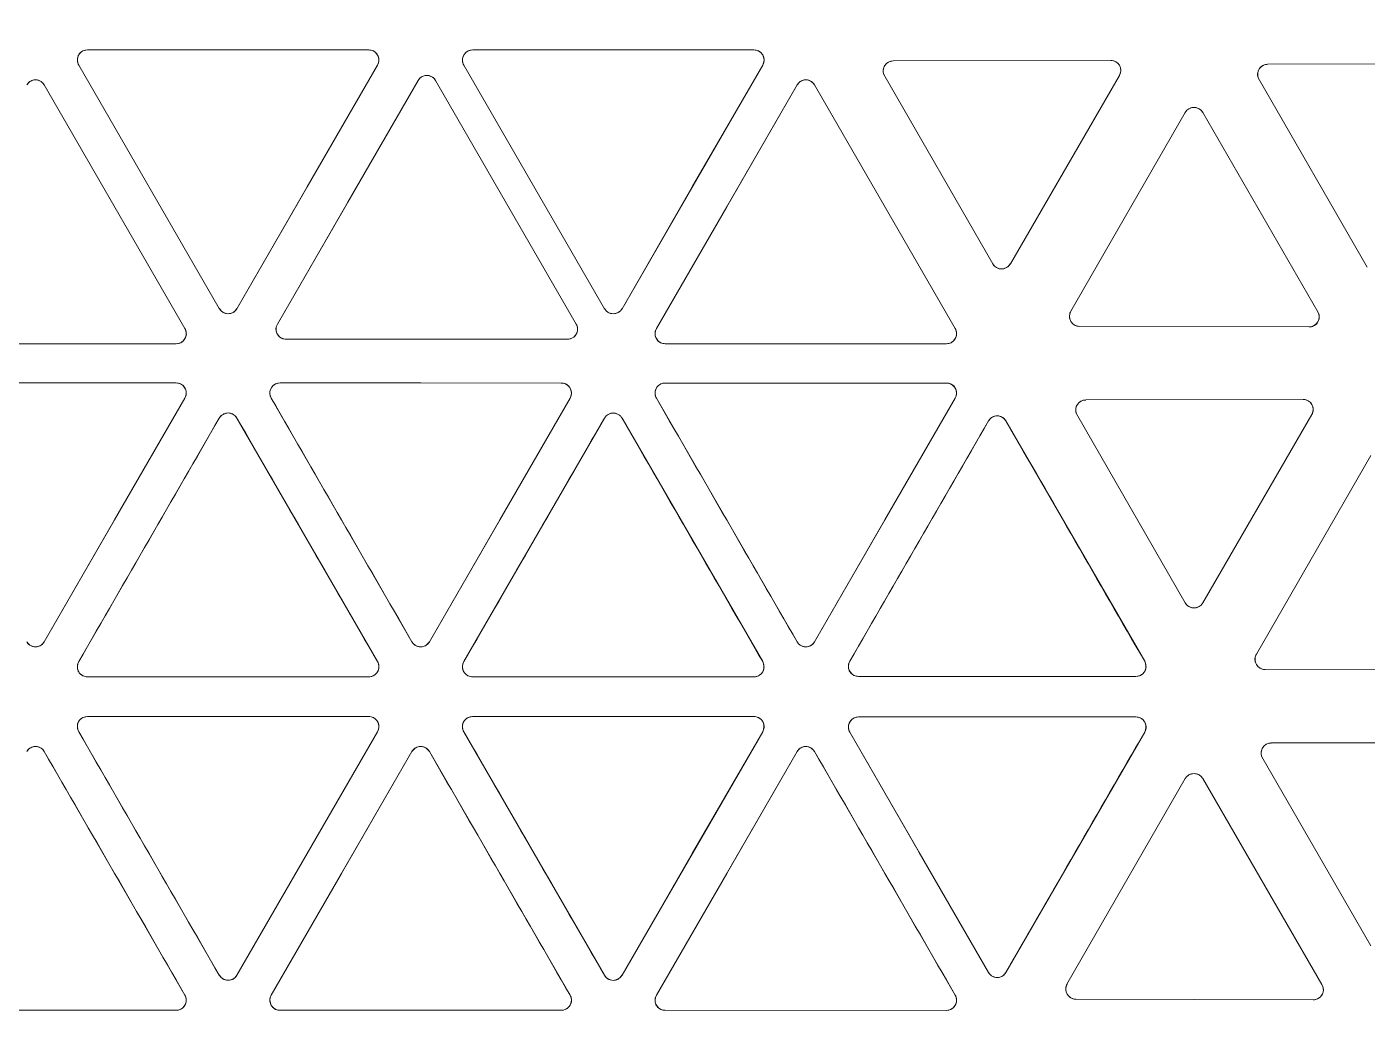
# Model space of a CAD drawing. Header units: millimetres. Extents: x 177 to 25619, y -4018 to 1995.
# Drawn here: x 4116.2 to 4248.2, y -1815.6 to -1717.8 of the extents above; entities that cross this region are included whole.
import ezdxf

# ---------------------------------------------------------------- set-up
doc = ezdxf.new("R2010")
doc.units = ezdxf.units.MM
doc.layers.add('A-ELEC-MECH-EQUIP', color=7, linetype='Continuous', lineweight=5)
doc.layers.add('CASSETTE UNIT 4.5 TR', color=7, linetype='Continuous', lineweight=9)

# ---------------------------------------------------------------- blocks, each defined once
blk = doc.blocks.new('CAN_MC-MCH_Cassette Indoor Unit2 - 2_0 TR-1113041-CONCOURSE LEVEL  VAC LAYOUT SHEET 2 OF 2')
at = {"layer": 'A-ELEC-MECH-EQUIP', "color": 6, "true_color": 0xff00ff}
for p, q in [((1.96, -118.9), (1.96, -146.6)), ((1.96, -146.6), (1.96, -118.9)), ((63.74, -118.9), (63.74, -146.6)), ((67.61, -146.6), (67.61, -118.9)), ((27.44, -133.61), (3.45, -147.46)), ((27.44, -133.61), (27.44, -133.61)), ((62.24, -147.46), (38.25, -133.61)), ((38.25, -133.61), (38.25, -133.61)), ((69.1, -147.46), (93.09, -133.61)), ((93.09, -133.61), (69.1, -147.46)), ((93.09, -133.61), (93.09, -133.61)), ((5.41, -150.85), (29.4, -137)), ((36.3, -137), (60.29, -150.85)), ((95.05, -137), (71.06, -150.85)), ((71.06, -150.85), (95.05, -137)), ((30.89, -165.57), (30.89, -137.87)), ((30.89, -137.87), (30.89, -165.57)), ((30.89, -137.87), (30.89, -137.87)), ((34.8, -137.87), (34.8, -165.56)), ((34.8, -165.56), (34.8, -137.87)), ((34.8, -137.87), (34.8, -137.87)), ((96.54, -137.87), (96.54, -165.57)), ((96.54, -137.87), (96.54, -137.87)), ((29.4, -166.43), (5.41, -152.58)), ((60.29, -152.58), (36.3, -166.43)), ((95.05, -166.43), (71.06, -152.58)), ((1.96, -156.83), (1.96, -184.53)), ((1.96, -184.53), (1.96, -156.83)), ((3.45, -155.97), (27.44, -169.82)), ((38.25, -169.82), (62.24, -155.97)), ((63.74, -156.83), (63.74, -184.53)), ((69.54, -156.57), (93.53, -170.42)), ((68.05, -157.43), (68.05, -185.13)), ((68.05, -185.13), (68.05, -157.43)), ((27.44, -171.54), (3.45, -185.39)), ((27.44, -171.54), (27.44, -171.54)), ((62.24, -185.39), (38.25, -171.54)), ((38.25, -171.54), (38.25, -171.54)), ((69.54, -186), (93.54, -172.14)), ((93.54, -172.14), (69.54, -186)), ((93.54, -172.14), (93.54, -172.14)), ((5.41, -188.78), (29.4, -174.93)), ((36.3, -174.93), (60.29, -188.78)), ((95.05, -174.93), (71.06, -188.78)), ((71.06, -188.78), (95.05, -174.93)), ((30.89, -203.5), (30.89, -175.8)), ((30.89, -175.8), (30.89, -203.5)), ((30.89, -175.8), (30.89, -175.8)), ((34.8, -175.8), (34.8, -203.49)), ((34.8, -203.49), (34.8, -175.8)), ((34.8, -175.8), (34.8, -175.8)), ((96.54, -203.5), (96.54, -175.8)), ((96.54, -175.8), (96.54, -203.5)), ((96.54, -175.8), (96.54, -175.8)), ((29.4, -204.36), (5.41, -190.51)), ((60.29, -190.51), (36.3, -204.36)), ((95.05, -204.36), (71.06, -190.51)), ((3.45, -193.9), (27.44, -207.75)), ((38.25, -207.75), (62.24, -193.89)), ((69.1, -193.9), (93.09, -207.75)), ((1.96, -194.76), (1.96, -222.46)), ((1.96, -222.46), (1.96, -194.76)), ((63.74, -194.76), (63.74, -222.46)), ((67.61, -194.76), (67.61, -222.46)), ((67.61, -222.46), (67.61, -194.76)), ((27.44, -209.47), (3.45, -223.32)), ((27.44, -209.47), (27.44, -209.47)), ((62.24, -223.32), (38.25, -209.47)), ((38.25, -209.47), (38.25, -209.47)), ((69.1, -223.32), (93.09, -209.47)), ((93.09, -209.47), (69.1, -223.32)), ((93.09, -209.47), (93.09, -209.47)), ((5.69, -226.6), (29.35, -212.94)), ((30.85, -241.12), (30.85, -213.8)), ((30.85, -213.8), (30.85, -241.12)), ((30.85, -213.8), (30.85, -213.8)), ((34.85, -241.12), (34.85, -213.8)), ((34.85, -213.8), (34.85, -213.8)), ((36.34, -212.93), (60, -226.59)), ((94.11, -216.29), (75.47, -227.02)), ((75.47, -227.02), (94.11, -216.29)), ((94.11, -216.29), (94.11, -216.29)), ((95.51, -238.63), (95.46, -217.22)), ((95.46, -217.22), (95.51, -238.63)), ((75.47, -227.02), (75.47, -227.02)), ((29.35, -241.98), (5.69, -228.32)), ((60, -228.32), (36.34, -241.98)), ((75.47, -228.75), (94.04, -239.49)), ((94.04, -239.49), (75.47, -228.75)), ((24.78, -245.98), (4.55, -234.33)), ((4.55, -234.33), (24.78, -245.98)), ((90.39, -245.97), (70.81, -234.71)), ((70.81, -234.71), (90.39, -245.97)), ((3.06, -235.2), (3, -258.58)), ((3, -258.58), (3.06, -235.2)), ((3.06, -235.2), (3.06, -235.2)), ((60.72, -235.25), (42.08, -245.98)), ((42.08, -245.98), (60.72, -235.25)), ((60.72, -235.25), (60.72, -235.25)), ((62.12, -257.59), (62.07, -236.18)), ((62.07, -236.18), (62.12, -257.59)), ((69.32, -235.57), (69.26, -258.18)), ((69.26, -258.18), (69.32, -235.57)), ((94.04, -239.49), (94.04, -239.49)), ((24.78, -245.98), (24.78, -245.98)), ((42.08, -245.98), (42.08, -245.98)), ((90.39, -245.97), (90.39, -245.97)), ((4.5, -259.44), (24.78, -247.7)), ((24.78, -247.7), (4.5, -259.44)), ((42.08, -247.7), (60.65, -258.45)), ((60.65, -258.45), (42.08, -247.7)), ((70.76, -259.04), (90.39, -247.69)), ((90.39, -247.69), (70.76, -259.04)), ((56.61, -264.24), (37.03, -252.98)), ((37.03, -252.98), (56.61, -264.24)), ((93.78, -253.17), (75.14, -263.89)), ((75.14, -263.89), (93.78, -253.17)), ((93.78, -253.17), (93.78, -253.17)), ((26.93, -253.52), (8.3, -264.25)), ((8.3, -264.25), (26.93, -253.52)), ((26.93, -253.52), (26.93, -253.52)), ((28.34, -275.86), (28.29, -254.45)), ((28.29, -254.45), (28.34, -275.86)), ((35.53, -253.84), (35.48, -276.45)), ((35.48, -276.45), (35.53, -253.84)), ((95.18, -275.5), (95.13, -254.09)), ((95.13, -254.09), (95.18, -275.5)), ((60.65, -258.45), (60.65, -258.45)), ((4.5, -259.44), (4.5, -259.44))]:
    blk.add_line(p, q, dxfattribs=at)
at = {"layer": 'A-ELEC-MECH-EQUIP', "color": 6, "true_color": 0xff00ff, "flags": 128}
for points in [[(63.74, -146.6), (63.74, -132.75), (63.74, -118.9)], [(27.44, -131.89), (27.63, -132.03), (27.78, -132.2), (27.88, -132.41), (27.94, -132.63), (27.94, -132.86), (27.88, -133.09), (27.78, -133.3), (27.63, -133.47), (27.44, -133.61)], [(38.25, -133.61), (38.07, -133.47), (37.92, -133.29), (37.81, -133.09), (37.76, -132.86), (37.76, -132.63), (37.81, -132.41), (37.92, -132.2), (38.07, -132.03), (38.25, -131.89)], [(93.09, -131.89), (93.28, -132.03), (93.43, -132.2), (93.53, -132.41), (93.59, -132.63), (93.59, -132.86), (93.53, -133.09), (93.43, -133.3), (93.28, -133.47), (93.09, -133.61)], [(38.25, -133.61), (50.25, -140.54), (62.24, -147.46)], [(29.4, -137), (29.61, -136.91), (29.84, -136.87), (30.07, -136.88), (30.29, -136.95), (30.49, -137.06), (30.66, -137.22), (30.79, -137.42), (30.86, -137.64), (30.89, -137.87)], [(34.8, -137.87), (34.83, -137.63), (34.91, -137.42), (35.03, -137.22), (35.2, -137.06), (35.4, -136.95), (35.62, -136.88), (35.86, -136.87), (36.08, -136.91), (36.3, -137)], [(95.05, -137), (95.26, -136.91), (95.49, -136.87), (95.72, -136.88), (95.94, -136.95), (96.14, -137.06), (96.31, -137.22), (96.44, -137.42), (96.52, -137.64), (96.54, -137.87)], [(3.45, -147.46), (3.24, -147.56), (3.01, -147.6), (2.78, -147.59), (2.56, -147.52), (2.36, -147.4), (2.19, -147.25), (2.06, -147.05), (1.98, -146.83), (1.96, -146.6)], [(63.74, -146.6), (63.71, -146.83), (63.63, -147.05), (63.51, -147.24), (63.34, -147.4), (63.14, -147.52), (62.92, -147.58), (62.69, -147.6), (62.46, -147.56), (62.24, -147.46)], [(69.1, -147.46), (68.89, -147.56), (68.66, -147.6), (68.43, -147.59), (68.21, -147.52), (68.01, -147.4), (67.84, -147.25), (67.71, -147.05), (67.63, -146.83), (67.61, -146.6)], [(5.41, -152.58), (17.4, -159.5), (29.4, -166.43)], [(71.06, -152.58), (83.05, -159.5), (95.05, -166.43)], [(1.96, -156.83), (1.98, -156.6), (2.06, -156.38), (2.19, -156.19), (2.36, -156.03), (2.56, -155.91), (2.78, -155.85), (3.01, -155.83), (3.24, -155.87), (3.45, -155.97)], [(27.44, -169.82), (15.45, -162.89), (3.45, -155.97)], [(62.24, -155.97), (62.46, -155.87), (62.69, -155.83), (62.92, -155.84), (63.14, -155.91), (63.34, -156.03), (63.51, -156.18), (63.63, -156.38), (63.71, -156.6), (63.74, -156.83)], [(63.74, -184.53), (63.74, -170.68), (63.74, -156.83)], [(68.05, -157.43), (68.08, -157.2), (68.15, -156.98), (68.28, -156.79), (68.45, -156.63), (68.65, -156.51), (68.87, -156.45), (69.1, -156.43), (69.33, -156.48), (69.54, -156.57)], [(93.53, -170.42), (81.54, -163.49), (69.54, -156.57)], [(30.89, -165.57), (30.86, -165.8), (30.79, -166.02), (30.66, -166.21), (30.49, -166.37), (30.29, -166.48), (30.07, -166.55), (29.84, -166.56), (29.61, -166.52), (29.4, -166.43)], [(36.3, -166.43), (36.08, -166.52), (35.86, -166.56), (35.62, -166.55), (35.4, -166.48), (35.2, -166.37), (35.04, -166.21), (34.91, -166.01), (34.83, -165.8), (34.8, -165.56)], [(96.54, -165.57), (96.52, -165.8), (96.44, -166.02), (96.31, -166.21), (96.14, -166.37), (95.94, -166.48), (95.72, -166.55), (95.49, -166.56), (95.26, -166.52), (95.05, -166.43)], [(27.44, -169.82), (27.63, -169.96), (27.78, -170.13), (27.88, -170.34), (27.94, -170.56), (27.94, -170.79), (27.88, -171.02), (27.78, -171.22), (27.63, -171.4), (27.44, -171.54)], [(38.25, -171.54), (38.07, -171.4), (37.92, -171.22), (37.81, -171.02), (37.76, -170.79), (37.76, -170.56), (37.81, -170.34), (37.92, -170.13), (38.07, -169.95), (38.25, -169.82)], [(38.25, -171.54), (50.25, -178.47), (62.24, -185.39)], [(93.53, -170.42), (93.72, -170.56), (93.87, -170.73), (93.97, -170.94), (94.03, -171.16), (94.03, -171.4), (93.97, -171.62), (93.87, -171.83), (93.72, -172), (93.54, -172.14)], [(29.4, -174.93), (29.61, -174.84), (29.84, -174.8), (30.07, -174.81), (30.29, -174.88), (30.49, -174.99), (30.66, -175.15), (30.79, -175.35), (30.86, -175.56), (30.89, -175.8)], [(34.8, -175.8), (34.83, -175.56), (34.91, -175.34), (35.03, -175.15), (35.2, -174.99), (35.4, -174.88), (35.62, -174.81), (35.86, -174.8), (36.08, -174.84), (36.3, -174.93)], [(95.05, -174.93), (95.26, -174.84), (95.49, -174.8), (95.72, -174.81), (95.94, -174.88), (96.14, -174.99), (96.31, -175.15), (96.44, -175.35), (96.52, -175.56), (96.54, -175.8)], [(3.45, -185.39), (3.24, -185.49), (3.01, -185.53), (2.78, -185.51), (2.56, -185.45), (2.36, -185.33), (2.19, -185.17), (2.06, -184.98), (1.98, -184.76), (1.96, -184.53)], [(63.74, -184.53), (63.71, -184.76), (63.63, -184.98), (63.51, -185.17), (63.34, -185.33), (63.14, -185.45), (62.92, -185.51), (62.69, -185.53), (62.46, -185.48), (62.24, -185.39)], [(69.54, -186), (69.33, -186.09), (69.1, -186.13), (68.87, -186.12), (68.65, -186.05), (68.45, -185.94), (68.28, -185.78), (68.15, -185.58), (68.08, -185.36), (68.05, -185.13)], [(5.41, -190.51), (17.4, -197.43), (29.4, -204.36)], [(71.06, -190.51), (83.05, -197.43), (95.05, -204.36)], [(1.96, -194.76), (1.98, -194.53), (2.06, -194.31), (2.19, -194.11), (2.36, -193.96), (2.56, -193.84), (2.78, -193.77), (3.01, -193.76), (3.24, -193.8), (3.45, -193.9)], [(27.44, -207.75), (15.45, -200.82), (3.45, -193.9)], [(62.24, -193.89), (62.46, -193.8), (62.69, -193.76), (62.92, -193.77), (63.14, -193.84), (63.34, -193.95), (63.51, -194.11), (63.63, -194.31), (63.71, -194.53), (63.74, -194.76)], [(67.61, -194.76), (67.63, -194.53), (67.71, -194.31), (67.84, -194.11), (68.01, -193.96), (68.21, -193.84), (68.43, -193.77), (68.66, -193.76), (68.89, -193.8), (69.1, -193.9)], [(93.09, -207.75), (81.1, -200.82), (69.1, -193.9)], [(63.74, -222.46), (63.74, -208.61), (63.74, -194.76)], [(30.89, -203.5), (30.86, -203.73), (30.79, -203.94), (30.66, -204.14), (30.49, -204.3), (30.29, -204.41), (30.07, -204.48), (29.84, -204.49), (29.61, -204.45), (29.4, -204.36)], [(36.3, -204.36), (36.08, -204.45), (35.86, -204.49), (35.62, -204.48), (35.4, -204.41), (35.2, -204.3), (35.04, -204.14), (34.91, -203.94), (34.83, -203.73), (34.8, -203.49)], [(96.54, -203.5), (96.52, -203.73), (96.44, -203.94), (96.31, -204.14), (96.14, -204.3), (95.94, -204.41), (95.72, -204.48), (95.49, -204.49), (95.26, -204.45), (95.05, -204.36)], [(27.44, -207.75), (27.63, -207.88), (27.78, -208.06), (27.88, -208.27), (27.94, -208.49), (27.94, -208.72), (27.88, -208.95), (27.78, -209.15), (27.63, -209.33), (27.44, -209.47)], [(38.25, -209.47), (38.07, -209.33), (37.92, -209.15), (37.81, -208.95), (37.76, -208.72), (37.76, -208.49), (37.81, -208.27), (37.92, -208.06), (38.07, -207.88), (38.25, -207.75)], [(93.09, -207.75), (93.28, -207.88), (93.43, -208.06), (93.53, -208.27), (93.59, -208.49), (93.59, -208.72), (93.53, -208.95), (93.43, -209.15), (93.28, -209.33), (93.09, -209.47)], [(38.25, -209.47), (50.25, -216.4), (62.24, -223.32)], [(29.35, -212.94), (17.52, -219.77), (5.69, -226.6)], [(29.35, -212.94), (29.57, -212.84), (29.8, -212.8), (30.03, -212.82), (30.25, -212.88), (30.45, -213), (30.62, -213.16), (30.74, -213.35), (30.82, -213.57), (30.85, -213.8)], [(34.85, -213.8), (34.87, -213.57), (34.95, -213.35), (35.08, -213.16), (35.25, -213), (35.45, -212.88), (35.67, -212.81), (35.9, -212.8), (36.13, -212.84), (36.34, -212.93)], [(34.85, -213.8), (34.85, -227.46), (34.85, -241.12)], [(3.45, -223.32), (3.24, -223.41), (3.01, -223.46), (2.78, -223.44), (2.56, -223.38), (2.36, -223.26), (2.19, -223.1), (2.06, -222.91), (1.98, -222.69), (1.96, -222.46)], [(63.74, -222.46), (63.71, -222.69), (63.63, -222.91), (63.51, -223.1), (63.34, -223.26), (63.14, -223.38), (62.92, -223.44), (62.69, -223.45), (62.46, -223.41), (62.24, -223.32)], [(69.1, -223.32), (68.89, -223.41), (68.66, -223.46), (68.43, -223.44), (68.21, -223.38), (68.01, -223.26), (67.84, -223.1), (67.71, -222.91), (67.63, -222.69), (67.61, -222.46)], [(5.69, -228.32), (5.51, -228.18), (5.36, -228), (5.25, -227.8), (5.2, -227.57), (5.2, -227.34), (5.25, -227.12), (5.36, -226.91), (5.51, -226.73), (5.69, -226.6)], [(60, -226.59), (60.19, -226.73), (60.34, -226.91), (60.44, -227.12), (60.5, -227.34), (60.5, -227.57), (60.44, -227.8), (60.34, -228), (60.19, -228.18), (60, -228.32)], [(30.85, -241.12), (30.82, -241.35), (30.74, -241.57), (30.62, -241.76), (30.45, -241.92), (30.25, -242.04), (30.03, -242.1), (29.8, -242.11), (29.57, -242.07), (29.35, -241.98)], [(36.34, -241.98), (36.13, -242.07), (35.9, -242.11), (35.67, -242.1), (35.45, -242.03), (35.25, -241.92), (35.08, -241.76), (34.95, -241.57), (34.87, -241.35), (34.85, -241.12)]]:
    blk.add_lwpolyline(points, dxfattribs=at)
at = {"layer": 'A-ELEC-MECH-EQUIP', "color": 6, "true_color": 0xff00ff}
for centre, radius, start, end in [((0, 0), 433.5, 180, 360), ((0, 0), 412.75, 180, 0), ((0, 0), 396.14, 180, 360), ((0, 0), 395.97, 180, 360), ((0, 0), 395.57, 180, 360), ((0, 0), 394.39, 180, 360), ((0, 0), 372.71, 180, 0), ((0, 0), 372.2, 180, 360), ((0, 0), 361.63, 180, 0), ((5.91, -151.72), 0.996, 120, 240), ((59.79, -151.71), 0.996, 300, 60), ((71.56, -151.72), 0.996, 120, 240), ((5.91, -189.64), 0.996, 120, 240), ((59.79, -189.64), 0.996, 300, 60), ((71.56, -189.64), 0.996, 120, 240), ((94.46, -217.22), 0.996, 0.1407, 110.997), ((75.97, -227.88), 0.996, 120.065, 239.935), ((4.05, -235.2), 0.994, 60.0755, 180.0544), ((70.31, -235.57), 0.996, 60.1082, 179.8592), ((61.07, -236.18), 0.996, 0.1407, 110.997), ((94.53, -238.64), 0.987, 240.4266, 0.1407), ((24.28, -246.84), 0.996, 300.065, 59.935), ((42.58, -246.84), 0.996, 120.065, 239.935), ((89.89, -246.83), 0.998, 300.0326, 59.9674), ((36.53, -253.84), 0.996, 60.1082, 179.8592), ((94.14, -254.1), 0.996, 0.1407, 110.997), ((27.29, -254.45), 0.996, 0.1407, 110.997), ((4, -258.58), 0.996, 179.8595, 300.2915), ((61.14, -257.59), 0.987, 240.4266, 0.1407), ((70.26, -258.18), 0.996, 179.8592, 300.0326)]:
    blk.add_arc(centre, radius, start, end, dxfattribs=at)
for points in [[(67.61, -118.9), (67.61, -123.52), (67.61, -132.75), (67.61, -141.99), (67.61, -146.6)], [(3.45, -147.46), (7.45, -145.16), (15.45, -140.54), (23.44, -135.92), (27.44, -133.61)], [(29.4, -137), (25.4, -139.31), (17.4, -143.93), (9.41, -148.54), (5.41, -150.85)], [(60.29, -150.85), (56.29, -148.54), (48.29, -143.93), (40.3, -139.31), (36.3, -137)], [(96.54, -165.57), (96.54, -160.95), (96.54, -151.72), (96.54, -142.48), (96.54, -137.87)], [(5.41, -150.85), (5.32, -150.9), (5.16, -151.03), (4.99, -151.28), (4.91, -151.56), (4.91, -151.87), (4.99, -152.15), (5.16, -152.4), (5.32, -152.53), (5.41, -152.58)], [(60.29, -152.58), (60.37, -152.53), (60.53, -152.4), (60.7, -152.15), (60.79, -151.87), (60.79, -151.56), (60.7, -151.28), (60.53, -151.03), (60.37, -150.9), (60.29, -150.85)], [(71.06, -150.85), (70.97, -150.9), (70.82, -151.03), (70.65, -151.28), (70.56, -151.56), (70.56, -151.87), (70.64, -152.15), (70.81, -152.4), (70.97, -152.53), (71.06, -152.58)], [(36.3, -166.43), (40.3, -164.12), (48.29, -159.5), (56.29, -154.89), (60.29, -152.58)], [(62.24, -155.97), (58.25, -158.27), (50.25, -162.89), (42.25, -167.51), (38.25, -169.82)], [(3.45, -185.39), (7.45, -183.08), (15.45, -178.47), (23.44, -173.85), (27.44, -171.54)], [(29.4, -174.93), (25.4, -177.24), (17.4, -181.86), (9.41, -186.47), (5.41, -188.78)], [(60.29, -188.78), (56.29, -186.47), (48.29, -181.86), (40.3, -177.24), (36.3, -174.93)], [(5.41, -188.78), (5.32, -188.83), (5.16, -188.96), (4.99, -189.21), (4.91, -189.49), (4.91, -189.79), (4.99, -190.08), (5.16, -190.33), (5.32, -190.46), (5.41, -190.51)], [(60.29, -190.51), (60.37, -190.46), (60.53, -190.33), (60.7, -190.08), (60.79, -189.79), (60.79, -189.49), (60.7, -189.2), (60.53, -188.96), (60.37, -188.83), (60.29, -188.78)], [(71.06, -188.78), (70.97, -188.83), (70.82, -188.96), (70.65, -189.21), (70.56, -189.49), (70.56, -189.8), (70.64, -190.08), (70.81, -190.33), (70.97, -190.46), (71.06, -190.51)], [(36.3, -204.36), (40.3, -202.05), (48.29, -197.43), (56.29, -192.81), (60.29, -190.51)], [(62.24, -193.89), (58.25, -196.2), (50.25, -200.82), (42.25, -205.44), (38.25, -207.75)], [(3.45, -223.32), (7.45, -221.01), (15.45, -216.4), (23.44, -211.78), (27.44, -209.47)], [(60, -226.59), (56.06, -224.32), (48.17, -219.76), (40.29, -215.21), (36.34, -212.93)], [(75.47, -227.02), (75.38, -227.07), (75.23, -227.2), (75.06, -227.45), (74.97, -227.73), (74.97, -228.03), (75.06, -228.32), (75.23, -228.57), (75.38, -228.7), (75.47, -228.75)], [(5.69, -228.32), (9.64, -230.6), (17.52, -235.15), (25.41, -239.7), (29.35, -241.98)], [(36.34, -241.98), (40.28, -239.7), (48.17, -235.15), (56.06, -230.6), (60, -228.32)], [(24.78, -247.7), (24.86, -247.65), (25.02, -247.53), (25.19, -247.28), (25.28, -246.99), (25.28, -246.69), (25.19, -246.4), (25.02, -246.15), (24.86, -246.03), (24.78, -245.98)], [(42.08, -245.98), (42, -246.03), (41.84, -246.15), (41.67, -246.4), (41.58, -246.69), (41.58, -246.99), (41.67, -247.28), (41.84, -247.53), (42, -247.65), (42.08, -247.7)], [(90.39, -247.69), (90.48, -247.64), (90.63, -247.52), (90.8, -247.27), (90.89, -246.98), (90.89, -246.68), (90.8, -246.39), (90.63, -246.14), (90.48, -246.02), (90.39, -245.97)]]:
    blk.add_open_spline(points, degree=3, dxfattribs=at)
for points, knots in [([(27.44, -133.61), (27.62, -133.51), (27.83, -133.29), (27.95, -132.9), (27.95, -132.62), (27.88, -132.38), (27.74, -132.12), (27.57, -131.97), (27.44, -131.89)], [0, 0, 0, 0, 0.285714, 0.428571, 0.571429, 0.678571, 0.785714, 1, 1, 1, 1]), ([(38.25, -131.89), (38.08, -131.99), (37.87, -132.21), (37.75, -132.6), (37.75, -132.87), (37.81, -133.12), (37.96, -133.38), (38.12, -133.53), (38.25, -133.61)], [0, 0, 0, 0, 0.285714, 0.428571, 0.571429, 0.678571, 0.785714, 1, 1, 1, 1]), ([(93.09, -133.61), (93.18, -133.56), (93.34, -133.44), (93.51, -133.19), (93.6, -132.9), (93.6, -132.62), (93.53, -132.38), (93.39, -132.12), (93.22, -131.97), (93.09, -131.89)], [0, 0, 0, 0, 0.142857, 0.285714, 0.428571, 0.571429, 0.678571, 0.785714, 1, 1, 1, 1]), ([(30.89, -137.87), (30.89, -137.66), (30.8, -137.37), (30.53, -137.07), (30.29, -136.93), (30.05, -136.87), (29.75, -136.86), (29.53, -136.93), (29.4, -137)], [0, 0, 0, 0, 0.285714, 0.428571, 0.571429, 0.678571, 0.785714, 1, 1, 1, 1]), ([(36.3, -137), (36.12, -136.9), (35.82, -136.83), (35.43, -136.92), (35.19, -137.06), (35.01, -137.24), (34.85, -137.49), (34.8, -137.71), (34.8, -137.87)], [0, 0, 0, 0, 0.285714, 0.428571, 0.571429, 0.678571, 0.785714, 1, 1, 1, 1]), ([(96.54, -137.87), (96.54, -137.66), (96.45, -137.37), (96.18, -137.07), (95.94, -136.93), (95.7, -136.87), (95.4, -136.86), (95.18, -136.93), (95.05, -137)], [0, 0, 0, 0, 0.285714, 0.428571, 0.571429, 0.678571, 0.785714, 1, 1, 1, 1]), ([(1.96, -146.6), (1.96, -146.7), (1.99, -146.9), (2.12, -147.17), (2.32, -147.4), (2.56, -147.53), (2.8, -147.6), (3.1, -147.61), (3.32, -147.54), (3.45, -147.46)], [0, 0, 0, 0, 0.142857, 0.285714, 0.428571, 0.571429, 0.678571, 0.785714, 1, 1, 1, 1]), ([(62.24, -147.46), (62.42, -147.56), (62.72, -147.63), (63.11, -147.55), (63.35, -147.41), (63.53, -147.23), (63.69, -146.97), (63.74, -146.76), (63.74, -146.6)], [0, 0, 0, 0, 0.285714, 0.428571, 0.571429, 0.678571, 0.785714, 1, 1, 1, 1]), ([(67.61, -146.6), (67.61, -146.7), (67.64, -146.9), (67.77, -147.17), (67.97, -147.4), (68.21, -147.53), (68.45, -147.6), (68.75, -147.61), (68.97, -147.54), (69.1, -147.46)], [0, 0, 0, 0, 0.142857, 0.285714, 0.428571, 0.571429, 0.678571, 0.785714, 1, 1, 1, 1]), ([(3.45, -155.97), (3.27, -155.87), (2.98, -155.8), (2.58, -155.88), (2.34, -156.02), (2.16, -156.2), (2.01, -156.46), (1.96, -156.68), (1.96, -156.83)], [0, 0, 0, 0, 0.285714, 0.428571, 0.571429, 0.678571, 0.785714, 1, 1, 1, 1]), ([(63.74, -156.83), (63.74, -156.62), (63.65, -156.33), (63.38, -156.03), (63.14, -155.9), (62.89, -155.83), (62.59, -155.82), (62.38, -155.89), (62.24, -155.97)], [0, 0, 0, 0, 0.285714, 0.428571, 0.571429, 0.678571, 0.785714, 1, 1, 1, 1]), ([(69.54, -156.57), (69.37, -156.47), (69.07, -156.4), (68.67, -156.49), (68.43, -156.62), (68.26, -156.8), (68.1, -157.06), (68.05, -157.28), (68.05, -157.43)], [0, 0, 0, 0, 0.285714, 0.428571, 0.571429, 0.678571, 0.785714, 1, 1, 1, 1]), ([(29.4, -166.43), (29.57, -166.53), (29.87, -166.6), (30.27, -166.51), (30.51, -166.37), (30.68, -166.19), (30.84, -165.94), (30.89, -165.72), (30.89, -165.57)], [0, 0, 0, 0, 0.285714, 0.428571, 0.571429, 0.678571, 0.785714, 1, 1, 1, 1]), ([(34.8, -165.56), (34.8, -165.67), (34.83, -165.86), (34.96, -166.14), (35.17, -166.36), (35.41, -166.5), (35.65, -166.56), (35.95, -166.57), (36.17, -166.5), (36.3, -166.43)], [0, 0, 0, 0, 0.142857, 0.285714, 0.428571, 0.571429, 0.678571, 0.785714, 1, 1, 1, 1]), ([(95.05, -166.43), (95.23, -166.53), (95.52, -166.6), (95.92, -166.51), (96.16, -166.37), (96.33, -166.19), (96.49, -165.94), (96.54, -165.72), (96.54, -165.57)], [0, 0, 0, 0, 0.285714, 0.428571, 0.571429, 0.678571, 0.785714, 1, 1, 1, 1]), ([(27.44, -171.54), (27.62, -171.44), (27.83, -171.21), (27.95, -170.83), (27.95, -170.55), (27.88, -170.31), (27.74, -170.05), (27.57, -169.89), (27.44, -169.82)], [0, 0, 0, 0, 0.285714, 0.428571, 0.571429, 0.678571, 0.785714, 1, 1, 1, 1]), ([(38.25, -169.82), (38.08, -169.92), (37.87, -170.14), (37.75, -170.53), (37.75, -170.8), (37.81, -171.04), (37.96, -171.31), (38.12, -171.46), (38.25, -171.54)], [0, 0, 0, 0, 0.285714, 0.428571, 0.571429, 0.678571, 0.785714, 1, 1, 1, 1]), ([(93.54, -172.14), (93.62, -172.09), (93.78, -171.97), (93.95, -171.72), (94.04, -171.43), (94.04, -171.15), (93.97, -170.91), (93.83, -170.65), (93.66, -170.5), (93.53, -170.42)], [0, 0, 0, 0, 0.142857, 0.285714, 0.428571, 0.571429, 0.678571, 0.785714, 1, 1, 1, 1]), ([(30.89, -175.8), (30.89, -175.59), (30.8, -175.3), (30.53, -175), (30.29, -174.86), (30.05, -174.8), (29.75, -174.79), (29.53, -174.85), (29.4, -174.93)], [0, 0, 0, 0, 0.285714, 0.428571, 0.571429, 0.678571, 0.785714, 1, 1, 1, 1]), ([(36.3, -174.93), (36.12, -174.83), (35.82, -174.76), (35.43, -174.85), (35.19, -174.99), (35.01, -175.17), (34.85, -175.42), (34.8, -175.64), (34.8, -175.8)], [0, 0, 0, 0, 0.285714, 0.428571, 0.571429, 0.678571, 0.785714, 1, 1, 1, 1]), ([(96.54, -175.8), (96.54, -175.59), (96.45, -175.3), (96.18, -175), (95.94, -174.86), (95.7, -174.8), (95.4, -174.79), (95.18, -174.85), (95.05, -174.93)], [0, 0, 0, 0, 0.285714, 0.428571, 0.571429, 0.678571, 0.785714, 1, 1, 1, 1]), ([(1.96, -184.53), (1.96, -184.63), (1.99, -184.83), (2.12, -185.1), (2.32, -185.32), (2.56, -185.46), (2.8, -185.53), (3.1, -185.54), (3.32, -185.47), (3.45, -185.39)], [0, 0, 0, 0, 0.142857, 0.285714, 0.428571, 0.571429, 0.678571, 0.785714, 1, 1, 1, 1]), ([(62.24, -185.39), (62.42, -185.49), (62.72, -185.56), (63.11, -185.47), (63.35, -185.34), (63.53, -185.16), (63.69, -184.9), (63.74, -184.68), (63.74, -184.53)], [0, 0, 0, 0, 0.285714, 0.428571, 0.571429, 0.678571, 0.785714, 1, 1, 1, 1]), ([(68.05, -185.13), (68.05, -185.24), (68.08, -185.43), (68.21, -185.7), (68.41, -185.93), (68.65, -186.06), (68.89, -186.13), (69.19, -186.14), (69.41, -186.07), (69.54, -186)], [0, 0, 0, 0, 0.142857, 0.285714, 0.428571, 0.571429, 0.678571, 0.785714, 1, 1, 1, 1]), ([(3.45, -193.9), (3.27, -193.79), (2.98, -193.73), (2.58, -193.81), (2.34, -193.95), (2.16, -194.13), (2.01, -194.39), (1.96, -194.6), (1.96, -194.76)], [0, 0, 0, 0, 0.285714, 0.428571, 0.571429, 0.678571, 0.785714, 1, 1, 1, 1]), ([(63.74, -194.76), (63.74, -194.55), (63.65, -194.26), (63.38, -193.96), (63.14, -193.83), (62.89, -193.76), (62.59, -193.75), (62.38, -193.82), (62.24, -193.89)], [0, 0, 0, 0, 0.285714, 0.428571, 0.571429, 0.678571, 0.785714, 1, 1, 1, 1]), ([(69.1, -193.9), (68.92, -193.79), (68.63, -193.73), (68.23, -193.81), (67.99, -193.95), (67.82, -194.13), (67.66, -194.39), (67.61, -194.6), (67.61, -194.76)], [0, 0, 0, 0, 0.285714, 0.428571, 0.571429, 0.678571, 0.785714, 1, 1, 1, 1]), ([(29.4, -204.36), (29.57, -204.46), (29.87, -204.53), (30.27, -204.44), (30.51, -204.3), (30.68, -204.12), (30.84, -203.87), (30.89, -203.65), (30.89, -203.5)], [0, 0, 0, 0, 0.285714, 0.428571, 0.571429, 0.678571, 0.785714, 1, 1, 1, 1]), ([(34.8, -203.49), (34.8, -203.6), (34.83, -203.79), (34.96, -204.07), (35.17, -204.29), (35.41, -204.43), (35.65, -204.49), (35.95, -204.5), (36.17, -204.43), (36.3, -204.36)], [0, 0, 0, 0, 0.142857, 0.285714, 0.428571, 0.571429, 0.678571, 0.785714, 1, 1, 1, 1]), ([(95.05, -204.36), (95.23, -204.46), (95.52, -204.53), (95.92, -204.44), (96.16, -204.3), (96.33, -204.12), (96.49, -203.87), (96.54, -203.65), (96.54, -203.5)], [0, 0, 0, 0, 0.285714, 0.428571, 0.571429, 0.678571, 0.785714, 1, 1, 1, 1]), ([(27.44, -209.47), (27.53, -209.42), (27.69, -209.3), (27.86, -209.05), (27.95, -208.76), (27.95, -208.48), (27.88, -208.24), (27.74, -207.98), (27.57, -207.82), (27.44, -207.75)], [0, 0, 0, 0, 0.142857, 0.285714, 0.428571, 0.571429, 0.678571, 0.785714, 1, 1, 1, 1]), ([(38.25, -207.75), (38.17, -207.8), (38.01, -207.92), (37.84, -208.17), (37.75, -208.46), (37.75, -208.73), (37.81, -208.97), (37.96, -209.24), (38.12, -209.39), (38.25, -209.47)], [0, 0, 0, 0, 0.142857, 0.285714, 0.428571, 0.571429, 0.678571, 0.785714, 1, 1, 1, 1]), ([(93.09, -209.47), (93.18, -209.42), (93.34, -209.3), (93.51, -209.05), (93.6, -208.76), (93.6, -208.48), (93.53, -208.24), (93.39, -207.98), (93.22, -207.82), (93.09, -207.75)], [0, 0, 0, 0, 0.142857, 0.285714, 0.428571, 0.571429, 0.678571, 0.785714, 1, 1, 1, 1]), ([(30.85, -213.8), (30.85, -213.6), (30.76, -213.31), (30.49, -213.01), (30.25, -212.87), (30, -212.8), (29.7, -212.79), (29.49, -212.86), (29.35, -212.94)], [0, 0, 0, 0, 0.285714, 0.428571, 0.571429, 0.678571, 0.785714, 1, 1, 1, 1]), ([(36.34, -212.93), (36.16, -212.83), (35.87, -212.76), (35.47, -212.85), (35.23, -212.99), (35.05, -213.17), (34.9, -213.43), (34.85, -213.65), (34.85, -213.8)], [0, 0, 0, 0, 0.285714, 0.428571, 0.571429, 0.678571, 0.785714, 1, 1, 1, 1]), ([(95.46, -217.22), (95.46, -217.13), (95.43, -216.95), (95.32, -216.69), (95.08, -216.41), (94.66, -216.19), (94.28, -216.23), (94.11, -216.29)], [-1, -1, -1, -1, -0.857143, -0.714286, -0.571429, -0.285714, 0, 0, 0, 0]), ([(1.96, -222.46), (1.96, -222.56), (1.99, -222.76), (2.12, -223.03), (2.32, -223.25), (2.56, -223.39), (2.8, -223.46), (3.1, -223.46), (3.32, -223.4), (3.45, -223.32)], [0, 0, 0, 0, 0.142857, 0.285714, 0.428571, 0.571429, 0.678571, 0.785714, 1, 1, 1, 1]), ([(62.24, -223.32), (62.42, -223.42), (62.72, -223.49), (63.11, -223.4), (63.35, -223.27), (63.53, -223.09), (63.69, -222.83), (63.74, -222.61), (63.74, -222.46)], [0, 0, 0, 0, 0.285714, 0.428571, 0.571429, 0.678571, 0.785714, 1, 1, 1, 1]), ([(67.61, -222.46), (67.61, -222.56), (67.64, -222.76), (67.77, -223.03), (67.97, -223.25), (68.21, -223.39), (68.45, -223.46), (68.75, -223.46), (68.97, -223.4), (69.1, -223.32)], [0, 0, 0, 0, 0.142857, 0.285714, 0.428571, 0.571429, 0.678571, 0.785714, 1, 1, 1, 1]), ([(5.69, -226.6), (5.61, -226.65), (5.45, -226.77), (5.28, -227.02), (5.19, -227.31), (5.19, -227.58), (5.25, -227.83), (5.4, -228.09), (5.56, -228.24), (5.69, -228.32)], [0, 0, 0, 0, 0.142857, 0.285714, 0.428571, 0.571429, 0.678571, 0.785714, 1, 1, 1, 1]), ([(60, -228.32), (60.18, -228.22), (60.38, -227.99), (60.51, -227.61), (60.51, -227.33), (60.44, -227.09), (60.3, -226.82), (60.13, -226.67), (60, -226.59)], [0, 0, 0, 0, 0.285714, 0.428571, 0.571429, 0.678571, 0.785714, 1, 1, 1, 1]), ([(4.55, -234.33), (4.42, -234.26), (4.13, -234.17), (3.73, -234.23), (3.42, -234.41), (3.22, -234.63), (3.09, -234.9), (3.06, -235.1), (3.06, -235.2)], [-1, -1, -1, -1, -0.785714, -0.571429, -0.428571, -0.285714, -0.142857, 0, 0, 0, 0]), ([(70.81, -234.71), (70.68, -234.64), (70.39, -234.55), (69.99, -234.61), (69.68, -234.78), (69.48, -235), (69.35, -235.27), (69.32, -235.47), (69.32, -235.57)], [-1, -1, -1, -1, -0.785714, -0.571429, -0.428571, -0.285714, -0.142857, 0, 0, 0, 0]), ([(62.07, -236.18), (62.07, -236.04), (62.01, -235.77), (61.74, -235.39), (61.27, -235.15), (60.89, -235.18), (60.72, -235.25)], [-1, -1, -1, -1, -0.785714, -0.571429, -0.285714, 0, 0, 0, 0]), ([(94.04, -239.49), (94.17, -239.57), (94.45, -239.65), (94.85, -239.59), (95.15, -239.42), (95.36, -239.2), (95.48, -238.93), (95.51, -238.73), (95.51, -238.63)], [-1, -1, -1, -1, -0.785714, -0.571429, -0.428571, -0.285714, -0.142857, 0, 0, 0, 0]), ([(29.35, -241.98), (29.53, -242.08), (29.83, -242.15), (30.22, -242.06), (30.46, -241.92), (30.64, -241.75), (30.8, -241.49), (30.85, -241.27), (30.85, -241.12)], [0, 0, 0, 0, 0.285714, 0.428571, 0.571429, 0.678571, 0.785714, 1, 1, 1, 1]), ([(34.85, -241.12), (34.85, -241.22), (34.88, -241.41), (35.01, -241.69), (35.21, -241.91), (35.45, -242.05), (35.69, -242.11), (35.99, -242.12), (36.21, -242.05), (36.34, -241.98)], [0, 0, 0, 0, 0.142857, 0.285714, 0.428571, 0.571429, 0.678571, 0.785714, 1, 1, 1, 1]), ([(28.29, -254.45), (28.29, -254.31), (28.23, -254.04), (27.96, -253.66), (27.49, -253.42), (27.11, -253.45), (26.93, -253.52)], [-1, -1, -1, -1, -0.785714, -0.571429, -0.285714, 0, 0, 0, 0]), ([(37.03, -252.98), (36.9, -252.9), (36.61, -252.82), (36.2, -252.88), (35.9, -253.05), (35.69, -253.27), (35.56, -253.54), (35.53, -253.74), (35.53, -253.84)], [-1, -1, -1, -1, -0.785714, -0.571429, -0.428571, -0.285714, -0.142857, 0, 0, 0, 0]), ([(95.13, -254.09), (95.13, -253.96), (95.07, -253.68), (94.8, -253.3), (94.33, -253.07), (93.95, -253.1), (93.78, -253.17)], [-1, -1, -1, -1, -0.785714, -0.571429, -0.285714, 0, 0, 0, 0]), ([(3, -258.58), (3, -258.73), (3.07, -259.03), (3.39, -259.43), (3.92, -259.64), (4.33, -259.54), (4.5, -259.44)], [-1, -1, -1, -1, -0.785714, -0.571429, -0.285714, 0, 0, 0, 0]), ([(60.65, -258.45), (60.78, -258.52), (61.07, -258.61), (61.46, -258.55), (61.76, -258.37), (61.97, -258.15), (62.09, -257.88), (62.12, -257.69), (62.12, -257.59)], [-1, -1, -1, -1, -0.785714, -0.571429, -0.428571, -0.285714, -0.142857, 0, 0, 0, 0]), ([(69.26, -258.18), (69.26, -258.33), (69.33, -258.63), (69.64, -259.03), (70.18, -259.24), (70.58, -259.14), (70.76, -259.04)], [-1, -1, -1, -1, -0.785714, -0.571429, -0.285714, 0, 0, 0, 0])]:
    blk.add_open_spline(points, degree=3, knots=knots, dxfattribs=at)

msp = doc.modelspace()

# ---------------------------------------------------------------- block references
at = {"layer": 'CASSETTE UNIT 4.5 TR', "color": 6, "true_color": 0xff00ff, "rotation": 89.99855954599118}
msp.add_blockref('CAN_MC-MCH_Cassette Indoor Unit2 - 2_0 TR-1113041-CONCOURSE LEVEL  VAC LAYOUT SHEET 2 OF 2', (3984.31, -1816.57), dxfattribs=at)

doc.saveas('drawing.dxf')
